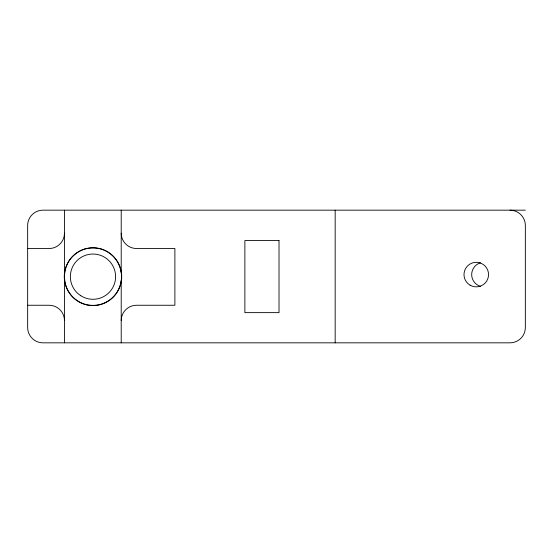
<?xml version="1.0" encoding="UTF-8"?>
<svg xmlns="http://www.w3.org/2000/svg" width="553" height="553" viewBox="0 0 553 553"><rect width="100%" height="100%" fill="white"/><g stroke="black" fill="none" stroke-linecap="round" stroke-linejoin="round"><path stroke-width="0.83" d="M525.35 210.168L42.989 210.168A15.339 15.339 0 0 0 27.65 225.5L27.65 327.5A15.339 15.339 0 0 0 42.989 342.832L510.011 342.832A15.339 15.339 0 0 0 525.35 327.5L525.35 225.5A15.339 15.339 0 0 0 510.011 210.168M27.65 248.511L49.12 248.511A15.339 15.339 0 0 0 64.459 233.172M27.65 305.256L49.12 305.256A15.339 15.339 0 0 1 64.459 320.595M335.166 210.168L335.166 342.832M121.211 210.168L121.211 272.498A29.295 29.295 0 0 1 121.211 280.813L121.211 342.832M64.459 210.168L64.459 342.832M480.564 286.378A12.27 12.27 0 0 1 480.564 262.786M121.211 320.595A15.339 15.339 0 0 1 136.543 305.256L174.886 305.256L174.886 248.511L136.543 248.511A15.339 15.339 0 0 1 121.211 233.172M121.128 280.8A28.721 28.721 0 0 1 97.128 305.339M99.526 248.449A28.763 28.763 0 0 1 121.142 272.505M88.833 305.36A28.791 28.791 0 0 1 64.563 276.652M64.549 276.604A28.825 28.825 0 0 1 86.434 248.428M86.455 248.511A28.162 28.162 0 0 1 99.505 248.511M97.121 305.256A28.148 28.148 0 0 1 88.846 305.256M279.016 240.562L244.875 240.562L244.875 312.632L279.016 312.632L279.016 240.562M470.133 285.21A12.27 12.27 0 0 0 488.541 274.585A12.27 12.27 0 0 0 470.133 263.954A12.27 12.27 0 0 0 470.133 285.21M80.814 295.731A22.618 22.618 0 0 0 115.577 277.661A22.618 22.618 0 0 0 82.542 256.592A22.618 22.618 0 0 0 80.814 295.731M78.581 301.503A28.721 28.721 0 0 0 121.701 276.7A28.721 28.721 0 0 0 78.664 251.753A28.721 28.721 0 0 0 78.581 301.503"/></g></svg>
